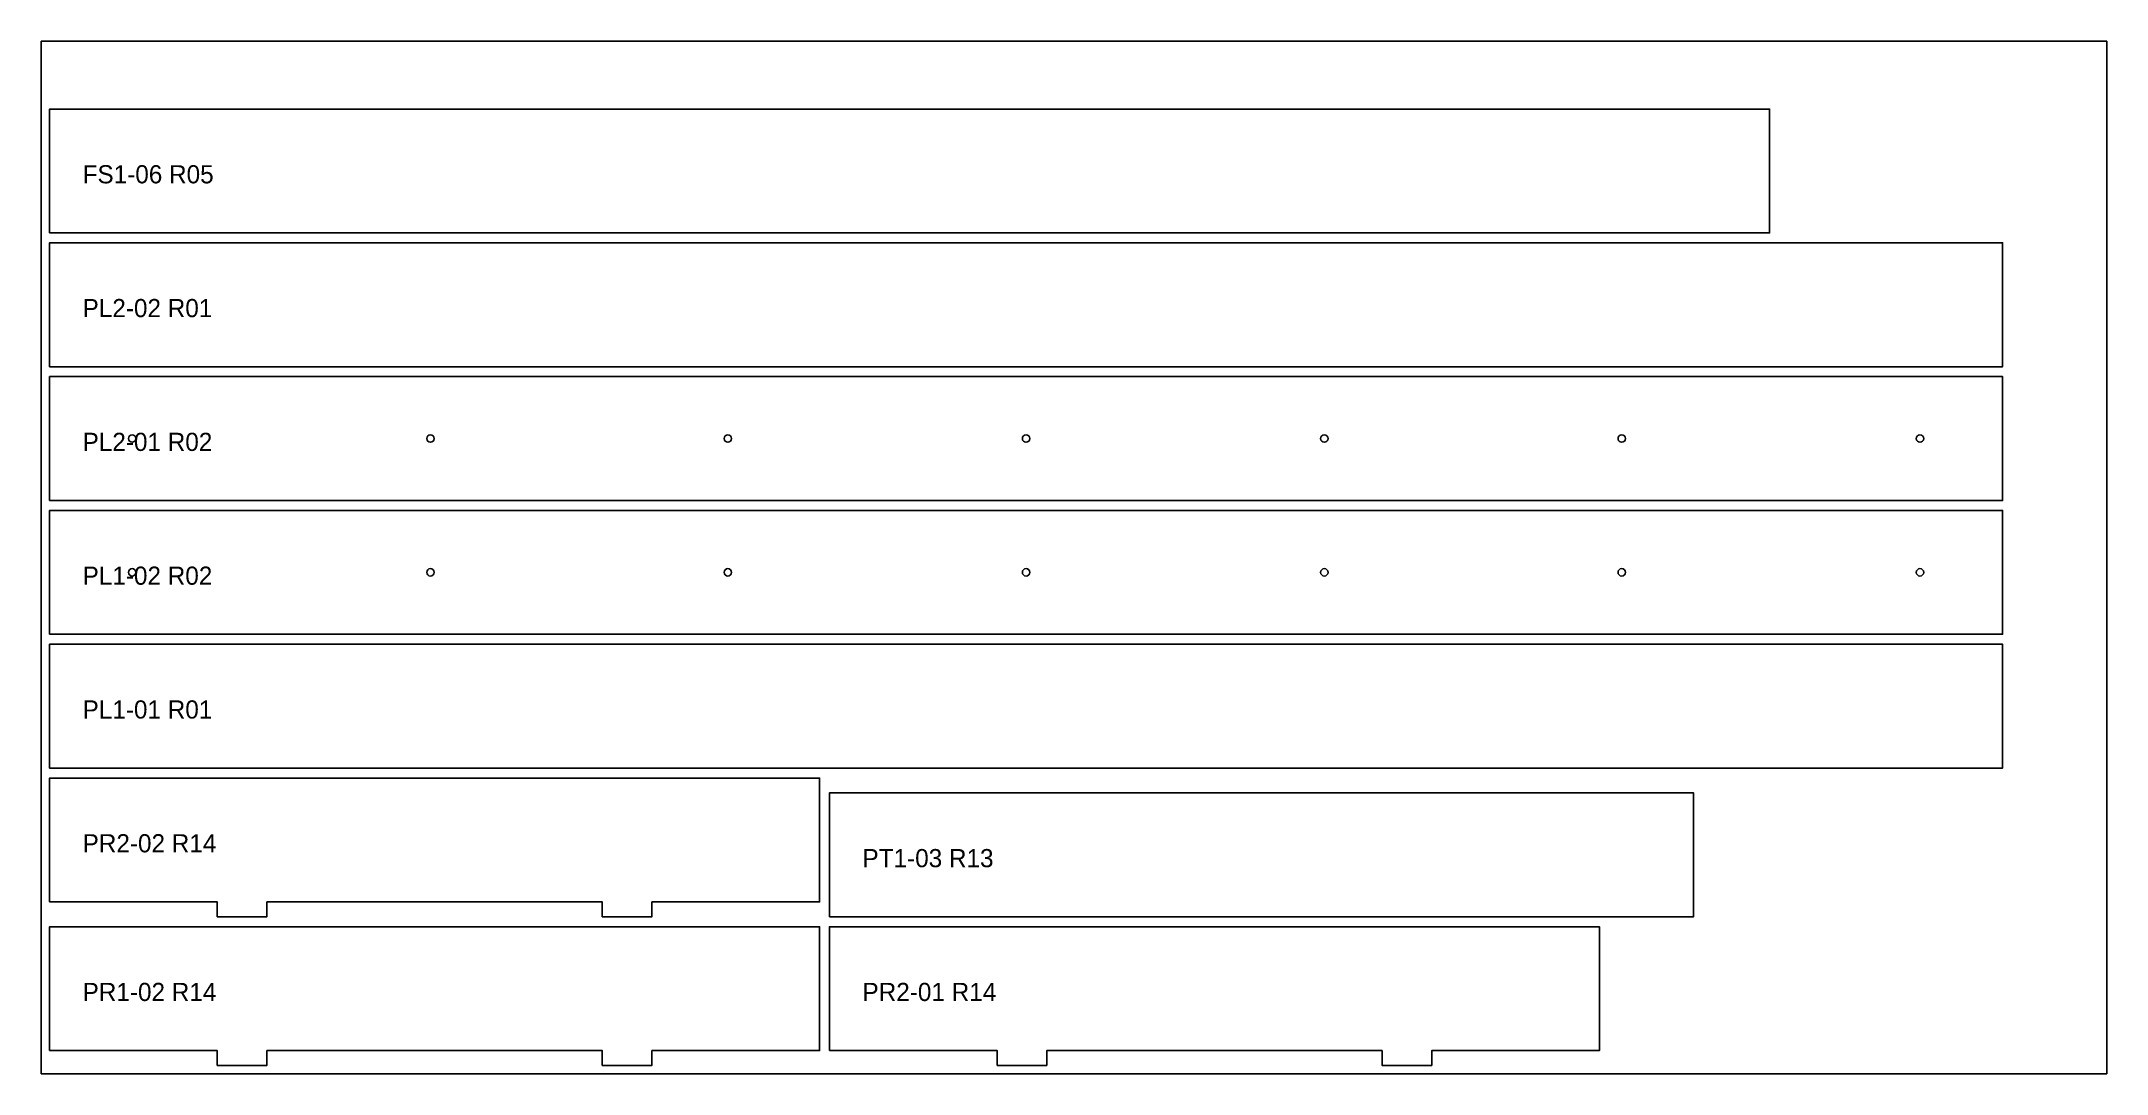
# Model space of a CAD drawing. Header units: millimetres. Extents: x 0 to 2500, y 0 to 1250.
import ezdxf

# ---------------------------------------------------------------- set-up
doc = ezdxf.new("R2010")
doc.units = ezdxf.units.MM
for name, color, linetype in [('CUT_OUTER', 1, 'CONTINUOUS'), ('DRILL_D9', 3, 'CONTINUOUS'), ('ENGRAVE', 2, 'CONTINUOUS'), ('SHEET', 8, 'CONTINUOUS')]:
    doc.layers.add(name, color=color, linetype=linetype)

msp = doc.modelspace()

# ---------------------------------------------------------------- linework, layer by layer
at = {"layer": 'CUT_OUTER'}
for points in [[(10, 1018), (2092, 1018), (2092, 1168), (10, 1168)], [(10, 856), (2374, 856), (2374, 1006), (10, 1006)], [(10, 694), (2374, 694), (2374, 844), (10, 844)], [(10, 532), (2374, 532), (2374, 682), (10, 682)], [(10, 370), (2374, 370), (2374, 520), (10, 520)], [(10, 208), (213, 208), (213, 190), (273, 190), (273, 208), (679, 208), (679, 190), (739, 190), (739, 208), (942, 208), (942, 358), (10, 358)], [(954, 190), (2000, 190), (2000, 340), (954, 340)], [(10, 28), (213, 28), (213, 10), (273, 10), (273, 28), (679, 28), (679, 10), (739, 10), (739, 28), (942, 28), (942, 178), (10, 178)], [(954, 28), (1157, 28), (1157, 10), (1217, 10), (1217, 28), (1623, 28), (1623, 10), (1683, 10), (1683, 28), (1886, 28), (1886, 178), (954, 178)]]:
    msp.add_lwpolyline(points, close=True, dxfattribs=at)
at = {"layer": 'DRILL_D9'}
for centre in [(110, 769), (471, 769), (831, 769), (1192, 769), (1553, 769), (1913, 769), (2274, 769), (110, 607), (471, 607), (831, 607), (1192, 607), (1553, 607), (1913, 607), (2274, 607)]:
    msp.add_circle(centre, 4.5, dxfattribs=at)
at = {"layer": 'SHEET'}
msp.add_lwpolyline([(0, 0), (2500, 0), (2500, 1250), (0, 1250)], close=True, dxfattribs=at)

# ---------------------------------------------------------------- texts
at = {"layer": 'ENGRAVE'}
for s, p in [('FS1-06 R05', (50, 1078)), ('PL2-02 R01', (50, 916)), ('PL2-01 R02', (50, 754)), ('PL1-02 R02', (50, 592)), ('PL1-01 R01', (50, 430)), ('PR2-02 R14', (50, 268)), ('PT1-03 R13', (994, 250)), ('PR1-02 R14', (50, 88)), ('PR2-01 R14', (994, 88))]:
    msp.add_text(s, height=22, dxfattribs=at).set_placement(p)

doc.saveas('drawing.dxf')
